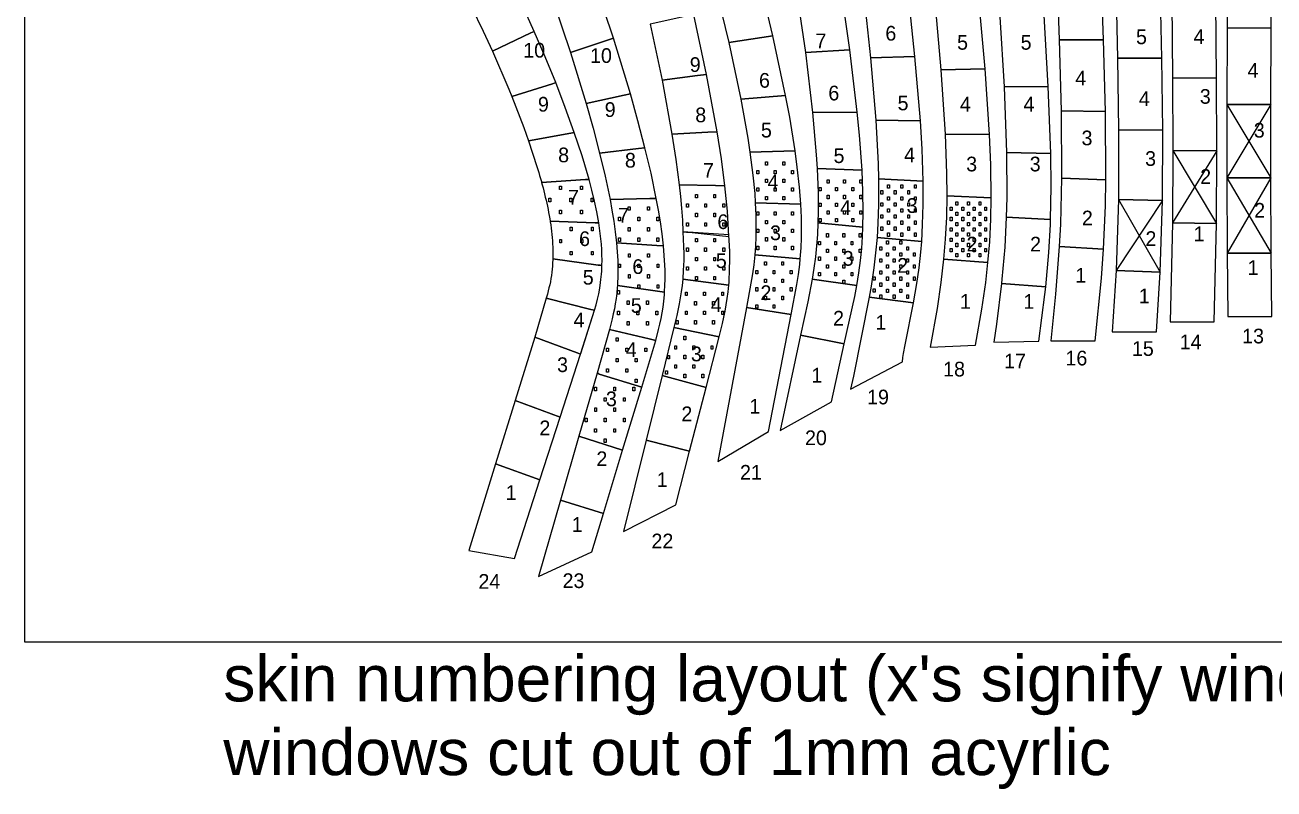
# Model space of a CAD drawing. Header units: millimetres. Extents: x 12942 to 18383, y 13072 to 17462.
# Drawn here: x 15905 to 17265, y 15377 to 16209 of the extents above; entities that cross this region are included whole.
import ezdxf

# ---------------------------------------------------------------- set-up
doc = ezdxf.new("R2010")
doc.units = ezdxf.units.MM
doc.header["$LTSCALE"] = 100
doc.header["$MEASUREMENT"] = 0
for name, color, linetype in [('CUT', 3, 'Continuous'), ('Default', 7, 'Continuous'), ('PERFORATION', 7, 'Continuous'), ('text', 1, 'Continuous')]:
    doc.layers.add(name, color=color, linetype=linetype)

msp = doc.modelspace()

# ---------------------------------------------------------------- linework, layer by layer
for points in [[(17261.8, 16122.1), (17213.9, 16042)], [(17214, 16122.1), (17261.8, 16042.1)], [(17203.1, 16071.6), (17154.5, 15993.2)], [(17155, 16072), (17202.4, 15992.5)], [(17213.9, 16042), (17262.2, 15960.3)], [(17261.9, 16042.1), (17214.2, 15960.1)], [(17143.8, 16017.5), (17093.2, 15941.1)], [(17095.8, 16018.7), (17141.2, 15939.3)]]:
    msp.add_lwpolyline(points)
at = {"layer": 'CUT'}
for points in [[(17214.7, 16294.2), (17214.3, 16205.4), (17262.2, 16205.3), (17262.6, 16294), (17214.7, 16294.2)], [(17028.4, 16274.6), (17031.4, 16192.4), (17079.6, 16192.5), (17076.5, 16275.7), (17028.4, 16274.6)], [(16459.5, 16201.6), (16446.7, 16229.7), (16433.3, 16257.4), (16432.4, 16256.7), (16431.6, 16256.2), (16430.1, 16255.2), (16391.2, 16228), (16404.2, 16202), (16414.3, 16180.2), (16456, 16200.1), (16459.5, 16201.6)], [(16525.7, 16254.7), (16522.5, 16253.3), (16519.3, 16251.9), (16480.6, 16233.6), (16499.3, 16178.7), (16539.3, 16192.1), (16546, 16194.1), (16525.7, 16254.7)], [(16656.1, 16253.6), (16671.4, 16189.4), (16719.4, 16196.9), (16703.4, 16264.4), (16656.1, 16253.6)], [(16745, 16247.3), (16754.9, 16178.6), (16803.3, 16181.7), (16793, 16253.2), (16745, 16247.3)], [(17093, 16255.8), (17094.9, 16172.6), (17143, 16172.5), (17141.1, 16256.3), (17093, 16255.8)], [(16866.3, 16248.4), (16818.2, 16244.5), (16825.8, 16172.7), (16874.2, 16174.3), (16866.3, 16248.4)], [(16895.7, 16234.1), (16902.4, 16159.7), (16950.7, 16160.7), (16943.8, 16237), (16895.7, 16234.1)], [(17154.1, 16234.3), (17154.7, 16150.9), (17202.7, 16150.7), (17202, 16234.4), (17154.1, 16234.3)], [(16633.6, 16219.7), (16623.7, 16217.8), (16585.9, 16209.4), (16598.8, 16148.5), (16637.3, 16153.7), (16647.3, 16154.8), (16633.6, 16219.7)], [(16966.7, 16217.5), (16971.2, 16141.4), (17019.4, 16141.5), (17014.8, 16219), (16966.7, 16217.5)], [(16483, 16145.8), (16471.5, 16173.8), (16459.5, 16201.6), (16456, 16200.1), (16414.3, 16180.2), (16432.1, 16138.9), (16435.4, 16130.7), (16479.4, 16144.7), (16483, 16145.8)], [(17214, 16122.1), (17261.9, 16122.1), (17262.2, 16205.3), (17214.3, 16205.4), (17214, 16122.1)], [(16546, 16194.1), (16539.3, 16192.1), (16499.3, 16178.7), (16516.3, 16123.2), (16557.5, 16132.2), (16564.3, 16133.7), (16546, 16194.1)], [(16671.4, 16189.4), (16684.5, 16127.7), (16733.2, 16132), (16719.4, 16196.9), (16671.4, 16189.4)], [(17031.4, 16192.4), (17033.4, 16115.1), (17081.7, 16114.3), (17079.6, 16192.5), (17031.4, 16192.4)], [(16754.9, 16178.6), (16762.7, 16113.3), (16811.4, 16113.7), (16803.3, 16181.7), (16754.9, 16178.6)], [(16874.2, 16174.3), (16825.8, 16172.7), (16831.6, 16104.9), (16880.1, 16104.4), (16874.2, 16174.3)], [(17094.9, 16172.6), (17096, 16094.5), (17144, 16093.9), (17143, 16172.5), (17094.9, 16172.6)], [(16902.4, 16159.7), (16907.1, 16089.9), (16955.5, 16089.3), (16950.7, 16160.7), (16902.4, 16159.7)], [(16483, 16145.8), (16479.4, 16144.7), (16435.4, 16130.7), (16448.3, 16097.1), (16453.5, 16082.3), (16499.5, 16090.8), (16501.3, 16091.2), (16502.3, 16091.4), (16503.3, 16091.5), (16493.4, 16118.8), (16483, 16145.8)], [(16658.8, 16092.2), (16647.3, 16154.8), (16637.3, 16153.7), (16598.8, 16148.5), (16609.6, 16089.7), (16648.7, 16091.8), (16658.8, 16092.2)], [(17155, 16072), (17202.9, 16071.6), (17202.7, 16150.7), (17154.7, 16150.9), (17155, 16072)], [(16564.3, 16133.7), (16557.5, 16132.2), (16516.3, 16123.2), (16523.8, 16096.3), (16530.9, 16069.2), (16573.2, 16074.2), (16580.2, 16075), (16572.5, 16104.4), (16564.3, 16133.7)], [(16684.5, 16127.7), (16692.1, 16085.2), (16694.5, 16070.1), (16743.8, 16071.4), (16737.8, 16108.1), (16733.2, 16132), (16684.5, 16127.7)], [(16971.2, 16141.4), (16973.9, 16069.8), (17022.1, 16068.7), (17019.4, 16141.5), (16971.2, 16141.4)], [(17213.9, 16042), (17261.8, 16042.1), (17261.9, 16122.1), (17214, 16122.1), (17213.9, 16042)], [(16762.7, 16113.3), (16766.8, 16067.1), (16767.7, 16052.4), (16816.6, 16050.4), (16813.8, 16088.6), (16811.4, 16113.7), (16762.7, 16113.3)], [(16880.1, 16104.4), (16831.6, 16104.9), (16834.1, 16057.5), (16834.5, 16041.1), (16883.2, 16038.5), (16882, 16073.4), (16880.1, 16104.4)], [(17033.8, 16041.7), (17082.1, 16039.9), (17081.7, 16114.3), (17033.4, 16115.1), (17033.8, 16041.7)], [(16519.3, 16040.5), (16511.7, 16066.1), (16503.3, 16091.5), (16502.3, 16091.4), (16501.3, 16091.2), (16499.5, 16090.8), (16453.5, 16082.3), (16462.6, 16054.6), (16463.6, 16051.3), (16464.6, 16048), (16465.5, 16044.7), (16466.5, 16041.4), (16467.4, 16038), (16467.7, 16037), (16515.4, 16040.2), (16519.3, 16040.5)], [(16658.8, 16092.2), (16648.7, 16091.8), (16609.6, 16089.7), (16614, 16062.3), (16617.6, 16034.7), (16657.1, 16033.8), (16667.3, 16033.4), (16663.4, 16062.9), (16658.8, 16092.2)], [(16907.1, 16089.9), (16908.7, 16046.8), (16908.8, 16022.7), (16957.3, 16020.5), (16956.8, 16056.5), (16955.5, 16089.3), (16907.1, 16089.9)], [(17095.8, 16018.7), (17143.8, 16017.5), (17144, 16093.9), (17096, 16094.5), (17095.8, 16018.7)], [(16580.2, 16075), (16573.2, 16074.2), (16530.9, 16069.2), (16536.9, 16043.9), (16542.2, 16018.5), (16585.5, 16019.5), (16592.6, 16019.8), (16586.8, 16047.4), (16580.2, 16075)], [(16694.5, 16070.1), (16697.7, 16045.2), (16699.7, 16025), (16700.4, 16015), (16750, 16013.5), (16748.5, 16031.9), (16746.1, 16053.7), (16743.8, 16071.4), (16694.5, 16070.1)], [(16973.9, 16069.8), (16974.1, 16020.8), (16973.7, 15999.2), (17021.9, 15996.8), (17022.5, 16032.3), (17022.1, 16068.7), (16973.9, 16069.8)], [(17155, 16072), (17154.5, 15993.2), (17202.4, 15992.5), (17202.9, 16071.6), (17155, 16072)], [(16704.3, 16046.4), (16702.2, 16046.4), (16702.2, 16050.2), (16704.3, 16050.2), (16704.3, 16046.4)], [(16713.7, 16055.8), (16711.6, 16055.8), (16711.6, 16059.5), (16713.7, 16059.5), (16713.7, 16055.8)], [(16723.1, 16046.4), (16721, 16046.4), (16721, 16050.2), (16723.1, 16050.2), (16723.1, 16046.4)], [(16732.5, 16055.8), (16730.4, 16055.8), (16730.4, 16059.5), (16732.5, 16059.5), (16732.5, 16055.8)], [(16741.8, 16046.4), (16739.8, 16046.4), (16739.8, 16050.2), (16741.8, 16050.2), (16741.8, 16046.4)], [(16817.6, 15988.6), (16817.9, 16004.9), (16817.6, 16027), (16816.6, 16050.4), (16767.7, 16052.4), (16768.8, 16026), (16768.9, 16005.3), (16768.6, 15993), (16817.6, 15988.6)], [(16519.3, 16040.5), (16515.4, 16040.2), (16467.7, 16037), (16468.3, 16034.7), (16469.2, 16031.4), (16470.1, 16028), (16470.9, 16024.7), (16471.7, 16021.3), (16472.5, 16018), (16473.2, 16014.6), (16474, 16011.2), (16474.7, 16007.8), (16475.3, 16004.5), (16476, 16001.1), (16476.6, 15997.7), (16477, 15995), (16525.9, 15993.2), (16527.9, 15993.1), (16528.9, 15993.1), (16529.9, 15993.1), (16527.7, 16005), (16525.2, 16016.9), (16522.4, 16028.7), (16519.3, 16040.5)], [(16713.7, 16037), (16711.6, 16037), (16711.6, 16040.8), (16713.7, 16040.8), (16713.7, 16037)], [(16732.5, 16037), (16730.4, 16037), (16730.4, 16040.8), (16732.5, 16040.8), (16732.5, 16037)], [(16780.9, 16036.3), (16778.8, 16036.3), (16778.8, 16040.1), (16780.9, 16040.1), (16780.9, 16036.3)], [(16798.6, 16036.3), (16796.5, 16036.3), (16796.5, 16040.1), (16798.6, 16040.1), (16798.6, 16036.3)], [(16816.4, 16036.3), (16814.3, 16036.3), (16814.3, 16040.1), (16816.4, 16040.1), (16816.4, 16036.3)], [(16833, 15977.2), (16881.6, 15972.7), (16882.6, 15991.5), (16883.2, 16013), (16883.2, 16038.5), (16834.5, 16041.1), (16834.6, 16012.9), (16833.9, 15992.7), (16833, 15977.2)], [(17033.8, 16041.7), (17032.7, 15991.9), (17031.4, 15967.3), (17079.6, 15964.6), (17081.6, 16011.6), (17082.1, 16039.9), (17033.8, 16041.7)], [(17214.2, 15960.1), (17262.2, 15960.3), (17261.8, 16042.1), (17213.9, 16042), (17214.2, 15960.1)], [(16489.2, 16029.3), (16487.1, 16029.3), (16487.1, 16033.1), (16489.2, 16033.1), (16489.2, 16029.3)], [(16512.1, 16029.3), (16510, 16029.3), (16510, 16033.1), (16512.1, 16033.1), (16512.1, 16029.3)], [(16667.3, 16033.4), (16657.1, 16033.8), (16617.6, 16034.7), (16619, 16021.9), (16620.1, 16009), (16621, 15996.1), (16621.5, 15983.2), (16631.5, 15982.5), (16641.4, 15981.5), (16661.3, 15979.4), (16671.6, 15978.4), (16671, 15992.2), (16670, 16006), (16668.8, 16019.7), (16667.3, 16033.4)], [(16637.4, 16020.4), (16635.3, 16020.4), (16635.3, 16024.2), (16637.4, 16024.2), (16637.4, 16020.4)], [(16657.2, 16020.4), (16655.2, 16020.4), (16655.2, 16024.2), (16657.2, 16024.2), (16657.2, 16020.4)], [(16704.3, 16027.6), (16702.2, 16027.6), (16702.2, 16031.4), (16704.3, 16031.4), (16704.3, 16027.6)], [(16713.7, 16018.2), (16711.6, 16018.2), (16711.6, 16022), (16713.7, 16022), (16713.7, 16018.2)], [(16723.1, 16027.6), (16721, 16027.6), (16721, 16031.4), (16723.1, 16031.4), (16723.1, 16027.6)], [(16732.5, 16018.2), (16730.4, 16018.2), (16730.4, 16022), (16732.5, 16022), (16732.5, 16018.2)], [(16741.8, 16027.6), (16739.8, 16027.6), (16739.8, 16031.4), (16741.8, 16031.4), (16741.8, 16027.6)], [(16772, 16027.9), (16769.9, 16027.9), (16769.9, 16031.6), (16772, 16031.6), (16772, 16027.9)], [(16780.9, 16019.4), (16778.8, 16019.4), (16778.8, 16023.2), (16780.9, 16023.2), (16780.9, 16019.4)], [(16789.8, 16027.9), (16787.7, 16027.9), (16787.7, 16031.6), (16789.8, 16031.6), (16789.8, 16027.9)], [(16798.6, 16019.4), (16796.5, 16019.4), (16796.5, 16023.2), (16798.6, 16023.2), (16798.6, 16019.4)], [(16807.5, 16027.9), (16805.4, 16027.9), (16805.4, 16031.6), (16807.5, 16031.6), (16807.5, 16027.9)], [(16816.4, 16019.4), (16814.3, 16019.4), (16814.3, 16023.2), (16816.4, 16023.2), (16816.4, 16019.4)], [(16839.2, 16024.4), (16837.1, 16024.4), (16837.1, 16028.2), (16839.2, 16028.2), (16839.2, 16024.4)], [(16846.5, 16031), (16844.4, 16031), (16844.4, 16034.7), (16846.5, 16034.7), (16846.5, 16031)], [(16853.8, 16024.4), (16851.7, 16024.4), (16851.7, 16028.2), (16853.8, 16028.2), (16853.8, 16024.4)], [(16861.1, 16031), (16859, 16031), (16859, 16034.7), (16861.1, 16034.7), (16861.1, 16031)], [(16868.4, 16024.4), (16866.3, 16024.4), (16866.3, 16028.2), (16868.4, 16028.2), (16868.4, 16024.4)], [(16875.7, 16031), (16873.6, 16031), (16873.6, 16034.7), (16875.7, 16034.7), (16875.7, 16031)], [(16905.4, 15953.7), (16953.7, 15949.8), (16955.6, 15972.6), (16956.8, 15997.2), (16957.3, 16020.5), (16908.8, 16022.7), (16908.4, 15999.3), (16907.2, 15975.5), (16905.4, 15953.7)], [(16477.7, 16016.2), (16475.6, 16016.2), (16475.6, 16019.9), (16477.7, 16019.9), (16477.7, 16016.2)], [(16500.6, 16016.2), (16498.5, 16016.2), (16498.5, 16019.9), (16500.6, 16019.9), (16500.6, 16016.2)], [(16523.6, 16016.2), (16521.5, 16016.2), (16521.5, 16019.9), (16523.6, 16019.9), (16523.6, 16016.2)], [(16592.6, 16019.8), (16585.5, 16019.5), (16542.2, 16018.5), (16544.3, 16006.8), (16546.2, 15995), (16547.9, 15983.2), (16549.2, 15971.3), (16593.1, 15968.6), (16600.3, 15968.2), (16598.8, 15981.2), (16597, 15994.1), (16595, 16006.9), (16592.6, 16019.8)], [(16564.1, 16006.8), (16562, 16006.8), (16562, 16010.5), (16564.1, 16010.5), (16564.1, 16006.8)], [(16585, 16006.8), (16582.9, 16006.8), (16582.9, 16010.5), (16585, 16010.5), (16585, 16006.8)], [(16627.5, 16010.1), (16625.4, 16010.1), (16625.4, 16013.9), (16627.5, 16013.9), (16627.5, 16010.1)], [(16647.3, 16010.1), (16645.3, 16010.1), (16645.3, 16013.9), (16647.3, 16013.9), (16647.3, 16010.1)], [(16667.2, 16010.1), (16665.1, 16010.1), (16665.1, 16013.9), (16667.2, 16013.9), (16667.2, 16010.1)], [(16749.3, 15953.8), (16750.2, 15966), (16750.7, 15976.9), (16750.8, 15987.9), (16750.6, 15998.9), (16750, 16013.5), (16700.4, 16015), (16701, 16001.5), (16701.1, 15988), (16700.9, 15977.9), (16700.5, 15967.8), (16699.7, 15958.3), (16749.3, 15953.8)], [(16772, 16011), (16769.9, 16011), (16769.9, 16014.7), (16772, 16014.7), (16772, 16011)], [(16789.8, 16011), (16787.7, 16011), (16787.7, 16014.7), (16789.8, 16014.7), (16789.8, 16011)], [(16807.5, 16011), (16805.4, 16011), (16805.4, 16014.7), (16807.5, 16014.7), (16807.5, 16011)], [(16839.2, 16011.3), (16837.1, 16011.3), (16837.1, 16015), (16839.2, 16015), (16839.2, 16011.3)], [(16846.5, 16017.8), (16844.4, 16017.8), (16844.4, 16021.6), (16846.5, 16021.6), (16846.5, 16017.8)], [(16846.5, 16004.7), (16844.4, 16004.7), (16844.4, 16008.4), (16846.5, 16008.4), (16846.5, 16004.7)], [(16853.8, 16011.3), (16851.7, 16011.3), (16851.7, 16015), (16853.8, 16015), (16853.8, 16011.3)], [(16861.1, 16017.8), (16859, 16017.8), (16859, 16021.6), (16861.1, 16021.6), (16861.1, 16017.8)], [(16861.1, 16004.7), (16859, 16004.7), (16859, 16008.4), (16861.1, 16008.4), (16861.1, 16004.7)], [(16868.4, 16011.3), (16866.3, 16011.3), (16866.3, 16015), (16868.4, 16015), (16868.4, 16011.3)], [(16875.7, 16017.8), (16873.6, 16017.8), (16873.6, 16021.6), (16875.7, 16021.6), (16875.7, 16017.8)], [(16875.7, 16004.7), (16873.6, 16004.7), (16873.6, 16008.4), (16875.7, 16008.4), (16875.7, 16004.7)], [(16914.7, 16006.7), (16912.7, 16006.7), (16912.7, 16010.4), (16914.7, 16010.4), (16914.7, 16006.7)], [(16921, 16012.3), (16918.9, 16012.3), (16918.9, 16016.1), (16921, 16016.1), (16921, 16012.3)], [(16927.3, 16006.7), (16925.2, 16006.7), (16925.2, 16010.4), (16927.3, 16010.4), (16927.3, 16006.7)], [(16933.5, 16012.3), (16931.4, 16012.3), (16931.4, 16016.1), (16933.5, 16016.1), (16933.5, 16012.3)], [(16939.8, 16006.7), (16937.7, 16006.7), (16937.7, 16010.4), (16939.8, 16010.4), (16939.8, 16006.7)], [(16946, 16012.3), (16944, 16012.3), (16944, 16016.1), (16946, 16016.1), (16946, 16012.3)], [(16952.3, 16006.7), (16950.2, 16006.7), (16950.2, 16010.4), (16952.3, 16010.4), (16952.3, 16006.7)], [(17093.2, 15941.1), (17141.2, 15939.3), (17143.8, 16017.5), (17095.8, 16018.7), (17093.2, 15941.1)], [(16533.4, 15946.6), (16533.5, 15952.5), (16533.4, 15958.3), (16533.2, 15964.1), (16532.8, 15969.9), (16532.2, 15975.7), (16531.6, 15981.5), (16530.8, 15987.3), (16529.9, 15993.1), (16528.9, 15993.1), (16527.9, 15993.1), (16525.9, 15993.2), (16477, 15995), (16477.1, 15994.3), (16477.6, 15990.9), (16478.1, 15987.4), (16478.5, 15984), (16478.9, 15980.6), (16479.2, 15977.2), (16479.5, 15973.7), (16479.7, 15970.3), (16479.9, 15966.8), (16480, 15963.4), (16480, 15959.9), (16480, 15956.5), (16479.9, 15954.1), (16529.3, 15947.1), (16531.4, 15946.9), (16532.4, 15946.8), (16533.4, 15946.6)], [(16489.2, 16003), (16487.1, 16003), (16487.1, 16006.8), (16489.2, 16006.8), (16489.2, 16003)], [(16512.1, 16003), (16510, 16003), (16510, 16006.8), (16512.1, 16006.8), (16512.1, 16003)], [(16553.6, 15995.5), (16551.5, 15995.5), (16551.5, 15999.3), (16553.6, 15999.3), (16553.6, 15995.5)], [(16574.5, 15995.5), (16572.4, 15995.5), (16572.4, 15999.3), (16574.5, 15999.3), (16574.5, 15995.5)], [(16595.3, 15995.5), (16593.2, 15995.5), (16593.2, 15999.3), (16595.3, 15999.3), (16595.3, 15995.5)], [(16637.4, 15999.8), (16635.3, 15999.8), (16635.3, 16003.6), (16637.4, 16003.6), (16637.4, 15999.8)], [(16657.2, 15999.8), (16655.2, 15999.8), (16655.2, 16003.6), (16657.2, 16003.6), (16657.2, 15999.8)], [(16704.2, 16001.5), (16702.1, 16001.5), (16702.1, 16005.2), (16704.2, 16005.2), (16704.2, 16001.5)], [(16713.6, 15992.1), (16711.5, 15992.1), (16711.5, 15995.8), (16713.6, 15995.8), (16713.6, 15992.1)], [(16713.6, 15992.1), (16711.5, 15992.1), (16711.5, 15995.8), (16713.6, 15995.8), (16713.6, 15992.1)], [(16723, 16001.5), (16720.9, 16001.5), (16720.9, 16005.2), (16723, 16005.2), (16723, 16001.5)], [(16732.4, 15992.1), (16730.3, 15992.1), (16730.3, 15995.8), (16732.4, 15995.8), (16732.4, 15992.1)], [(16732.4, 15992.1), (16730.3, 15992.1), (16730.3, 15995.8), (16732.4, 15995.8), (16732.4, 15992.1)], [(16741.8, 16001.5), (16739.7, 16001.5), (16739.7, 16005.2), (16741.8, 16005.2), (16741.8, 16001.5)], [(16772, 15994.1), (16769.9, 15994.1), (16769.9, 15997.8), (16772, 15997.8), (16772, 15994.1)], [(16780.9, 16002.5), (16778.8, 16002.5), (16778.8, 16006.3), (16780.9, 16006.3), (16780.9, 16002.5)], [(16789.8, 15994.1), (16787.7, 15994.1), (16787.7, 15997.8), (16789.8, 15997.8), (16789.8, 15994.1)], [(16798.6, 16002.5), (16796.5, 16002.5), (16796.5, 16006.3), (16798.6, 16006.3), (16798.6, 16002.5)], [(16807.5, 15994.1), (16805.4, 15994.1), (16805.4, 15997.8), (16807.5, 15997.8), (16807.5, 15994.1)], [(16816.4, 16002.5), (16814.3, 16002.5), (16814.3, 16006.3), (16816.4, 16006.3), (16816.4, 16002.5)], [(16839.2, 15998.1), (16837.1, 15998.1), (16837.1, 16001.9), (16839.2, 16001.9), (16839.2, 15998.1)], [(16846.5, 15991.5), (16844.4, 15991.5), (16844.4, 15995.3), (16846.5, 15995.3), (16846.5, 15991.5)], [(16853.8, 15998.1), (16851.7, 15998.1), (16851.7, 16001.9), (16853.8, 16001.9), (16853.8, 15998.1)], [(16861.1, 15991.5), (16859, 15991.5), (16859, 15995.3), (16861.1, 15995.3), (16861.1, 15991.5)], [(16868.4, 15998.1), (16866.3, 15998.1), (16866.3, 16001.9), (16868.4, 16001.9), (16868.4, 15998.1)], [(16875.7, 15991.5), (16873.6, 15991.5), (16873.6, 15995.3), (16875.7, 15995.3), (16875.7, 15991.5)], [(16914.7, 15995.4), (16912.7, 15995.4), (16912.7, 15999.2), (16914.7, 15999.2), (16914.7, 15995.4)], [(16921, 16001), (16918.9, 16001), (16918.9, 16004.8), (16921, 16004.8), (16921, 16001)], [(16927.3, 15995.4), (16925.2, 15995.4), (16925.2, 15999.2), (16927.3, 15999.2), (16927.3, 15995.4)], [(16933.5, 16001), (16931.4, 16001), (16931.4, 16004.8), (16933.5, 16004.8), (16933.5, 16001)], [(16939.8, 15995.4), (16937.7, 15995.4), (16937.7, 15999.2), (16939.8, 15999.2), (16939.8, 15995.4)], [(16946, 16001), (16944, 16001), (16944, 16004.8), (16946, 16004.8), (16946, 16001)], [(16952.3, 15995.4), (16950.2, 15995.4), (16950.2, 15999.2), (16952.3, 15999.2), (16952.3, 15995.4)], [(16968.6, 15927.2), (17016.7, 15923.5), (17020, 15960.8), (17021.7, 15991.5), (17021.9, 15996.8), (16973.7, 15999.2), (16972, 15966.5), (16969, 15932), (16968.6, 15927.2)], [(16501, 15984.6), (16498.9, 15984.6), (16498.9, 15988.3), (16501, 15988.3), (16501, 15984.6)], [(16524, 15984.6), (16521.9, 15984.6), (16521.9, 15988.3), (16524, 15988.3), (16524, 15984.6)], [(16564.1, 15984.2), (16562, 15984.2), (16562, 15988), (16564.1, 15988), (16564.1, 15984.2)], [(16585, 15984.2), (16582.9, 15984.2), (16582.9, 15988), (16585, 15988), (16585, 15984.2)], [(16671.7, 15980.2), (16621.5, 15983.2), (16622, 15975.5), (16622.3, 15967.5), (16622.4, 15959.7), (16622.4, 15952.6), (16622.2, 15946.7), (16622, 15941.5), (16621.3, 15931.8), (16671.5, 15925.3), (16671.8, 15928.5), (16672, 15932), (16672.3, 15939.7), (16672.6, 15955.3), (16672.5, 15962.1), (16672.3, 15968.2), (16671.7, 15980.2)], [(16627.5, 15989.5), (16625.4, 15989.5), (16625.4, 15993.2), (16627.5, 15993.2), (16627.5, 15989.5)], [(16647.3, 15989.5), (16645.3, 15989.5), (16645.3, 15993.2), (16647.3, 15993.2), (16647.3, 15989.5)], [(16667.2, 15989.5), (16665.1, 15989.5), (16665.1, 15993.2), (16667.2, 15993.2), (16667.2, 15989.5)], [(16704.2, 15982.7), (16702.1, 15982.7), (16702.1, 15986.4), (16704.2, 15986.4), (16704.2, 15982.7)], [(16723, 15982.7), (16720.9, 15982.7), (16720.9, 15986.4), (16723, 15986.4), (16723, 15982.7)], [(16741.8, 15982.7), (16739.7, 15982.7), (16739.7, 15986.4), (16741.8, 15986.4), (16741.8, 15982.7)], [(16817.6, 15988.6), (16768.6, 15993), (16768, 15980.6), (16767.1, 15968.3), (16765.9, 15956), (16764.2, 15943.7), (16762.3, 15931.8), (16811, 15925), (16813.2, 15938.9), (16814.9, 15952.1), (16816.2, 15965.2), (16817.1, 15978.4), (16817.6, 15988.6)], [(16780.1, 15977.7), (16778, 15977.7), (16778, 15981.4), (16780.1, 15981.4), (16780.1, 15977.7)], [(16797.8, 15977.7), (16795.7, 15977.7), (16795.7, 15981.4), (16797.8, 15981.4), (16797.8, 15977.7)], [(16815.5, 15977.7), (16813.5, 15977.7), (16813.5, 15981.4), (16815.5, 15981.4), (16815.5, 15977.7)], [(16839.2, 15985), (16837.1, 15985), (16837.1, 15988.7), (16839.2, 15988.7), (16839.2, 15985)], [(16846.5, 15978.4), (16844.4, 15978.4), (16844.4, 15982.2), (16846.5, 15982.2), (16846.5, 15978.4)], [(16853.8, 15985), (16851.7, 15985), (16851.7, 15988.7), (16853.8, 15988.7), (16853.8, 15985)], [(16861.1, 15978.4), (16859, 15978.4), (16859, 15982.2), (16861.1, 15982.2), (16861.1, 15978.4)], [(16868.4, 15985), (16866.3, 15985), (16866.3, 15988.7), (16868.4, 15988.7), (16868.4, 15985)], [(16875.7, 15978.4), (16873.6, 15978.4), (16873.6, 15982.2), (16875.7, 15982.2), (16875.7, 15978.4)], [(16914.7, 15984.1), (16912.7, 15984.1), (16912.7, 15987.9), (16914.7, 15987.9), (16914.7, 15984.1)], [(16921, 15989.8), (16918.9, 15989.8), (16918.9, 15993.5), (16921, 15993.5), (16921, 15989.8)], [(16921, 15978.5), (16918.9, 15978.5), (16918.9, 15982.3), (16921, 15982.3), (16921, 15978.5)], [(16927.3, 15984.1), (16925.2, 15984.1), (16925.2, 15987.9), (16927.3, 15987.9), (16927.3, 15984.1)], [(16933.5, 15989.8), (16931.4, 15989.8), (16931.4, 15993.5), (16933.5, 15993.5), (16933.5, 15989.8)], [(16933.5, 15978.5), (16931.4, 15978.5), (16931.4, 15982.3), (16933.5, 15982.3), (16933.5, 15978.5)], [(16939.8, 15984.1), (16937.7, 15984.1), (16937.7, 15987.9), (16939.8, 15987.9), (16939.8, 15984.1)], [(16946, 15989.8), (16944, 15989.8), (16944, 15993.5), (16946, 15993.5), (16946, 15989.8)], [(16946, 15978.5), (16944, 15978.5), (16944, 15982.3), (16946, 15982.3), (16946, 15978.5)], [(16952.3, 15984.1), (16950.2, 15984.1), (16950.2, 15987.9), (16952.3, 15987.9), (16952.3, 15984.1)], [(17154.5, 15993.2), (17152.1, 15885.4), (17200.1, 15885.4), (17202.4, 15992.5), (17154.5, 15993.2)], [(16489.5, 15971.4), (16487.5, 15971.4), (16487.5, 15975.2), (16489.5, 15975.2), (16489.5, 15971.4)], [(16512.5, 15971.4), (16510.4, 15971.4), (16510.4, 15975.2), (16512.5, 15975.2), (16512.5, 15971.4)], [(16600.3, 15968.2), (16593.1, 15968.6), (16549.2, 15971.3), (16550, 15961.7), (16550.6, 15952), (16550.7, 15947.2), (16550.8, 15942.4), (16550.8, 15937.6), (16550.7, 15932.8), (16550.5, 15928.9), (16550.3, 15925), (16601.6, 15917.5), (16602, 15925.8), (16602.2, 15931.1), (16602.2, 15936.3), (16602.1, 15941.6), (16601.9, 15946.9), (16601.3, 15957.5), (16600.3, 15968.2)], [(16553.6, 15973), (16551.5, 15973), (16551.5, 15976.7), (16553.6, 15976.7), (16553.6, 15973)], [(16574.5, 15973), (16572.4, 15973), (16572.4, 15976.7), (16574.5, 15976.7), (16574.5, 15973)], [(16595.3, 15973), (16593.2, 15973), (16593.2, 15976.7), (16595.3, 15976.7), (16595.3, 15973)], [(16637.4, 15972.4), (16635.3, 15972.4), (16635.3, 15976.2), (16637.4, 15976.2), (16637.4, 15972.4)], [(16657.2, 15972.4), (16655.1, 15972.4), (16655.1, 15976.2), (16657.2, 15976.2), (16657.2, 15972.4)], [(16704.2, 15963.9), (16702.1, 15963.9), (16702.1, 15967.7), (16704.2, 15967.7), (16704.2, 15963.9)], [(16713.6, 15973.3), (16711.5, 15973.3), (16711.5, 15977.1), (16713.6, 15977.1), (16713.6, 15973.3)], [(16723, 15963.9), (16720.9, 15963.9), (16720.9, 15967.7), (16723, 15967.7), (16723, 15963.9)], [(16732.4, 15973.3), (16730.3, 15973.3), (16730.3, 15977.1), (16732.4, 15977.1), (16732.4, 15973.3)], [(16741.8, 15963.9), (16739.7, 15963.9), (16739.7, 15967.7), (16741.8, 15967.7), (16741.8, 15963.9)], [(16771.2, 15969.2), (16769.1, 15969.2), (16769.1, 15973), (16771.2, 15973), (16771.2, 15969.2)], [(16788.9, 15969.2), (16786.9, 15969.2), (16786.9, 15973), (16788.9, 15973), (16788.9, 15969.2)], [(16806.7, 15969.2), (16804.6, 15969.2), (16804.6, 15973), (16806.7, 15973), (16806.7, 15969.2)], [(16833, 15977.2), (16831.4, 15960.4), (16829.5, 15944.3), (16826.4, 15924.3), (16824.3, 15912.3), (16872.7, 15905.9), (16876.3, 15927.1), (16878.7, 15944.2), (16880.6, 15961.4), (16881.6, 15972.7), (16833, 15977.2)], [(16845.4, 15969.9), (16843.3, 15969.9), (16843.3, 15973.7), (16845.4, 15973.7), (16845.4, 15969.9)], [(16860, 15969.9), (16857.9, 15969.9), (16857.9, 15973.7), (16860, 15973.7), (16860, 15969.9)], [(16914.7, 15972.9), (16912.7, 15972.9), (16912.7, 15976.6), (16914.7, 15976.6), (16914.7, 15972.9)], [(16921, 15967.2), (16918.9, 15967.2), (16918.9, 15971), (16921, 15971), (16921, 15967.2)], [(16927.3, 15972.9), (16925.2, 15972.9), (16925.2, 15976.6), (16927.3, 15976.6), (16927.3, 15972.9)], [(16933.5, 15967.2), (16931.4, 15967.2), (16931.4, 15971), (16933.5, 15971), (16933.5, 15967.2)], [(16939.8, 15972.9), (16937.7, 15972.9), (16937.7, 15976.6), (16939.8, 15976.6), (16939.8, 15972.9)], [(16946, 15967.2), (16944, 15967.2), (16944, 15971), (16946, 15971), (16946, 15967.2)], [(16952.3, 15972.9), (16950.2, 15972.9), (16950.2, 15976.6), (16952.3, 15976.6), (16952.3, 15972.9)], [(17031.4, 15967.3), (17027.4, 15915.5), (17022, 15864.7), (17070.4, 15864.7), (17077.3, 15932.8), (17079.6, 15964.6), (17031.4, 15967.3)], [(16525.2, 15898.1), (16527, 15904), (16528.5, 15910), (16529.9, 15916), (16531, 15922.1), (16531.9, 15928.2), (16532.3, 15931.3), (16532.6, 15934.3), (16532.9, 15937.4), (16533.1, 15940.5), (16533.3, 15943.6), (16533.4, 15946.6), (16532.4, 15946.8), (16531.4, 15946.9), (16529.3, 15947.1), (16479.9, 15954.1), (16479.9, 15953), (16479.7, 15949.6), (16479.5, 15946.1), (16479.2, 15942.7), (16478.8, 15939.3), (16478.3, 15935.9), (16477.8, 15932.5), (16477.2, 15929.1), (16476.5, 15925.7), (16475.7, 15922.3), (16474.9, 15919), (16474, 15915.6), (16472.7, 15911), (16521.2, 15898.9), (16525.2, 15898.1)], [(16501, 15958.3), (16498.9, 15958.3), (16498.9, 15962), (16501, 15962), (16501, 15958.3)], [(16524, 15958.3), (16521.9, 15958.3), (16521.9, 15962), (16524, 15962), (16524, 15958.3)], [(16564.2, 15955.7), (16562.2, 15955.7), (16562.2, 15959.4), (16564.2, 15959.4), (16564.2, 15955.7)], [(16585.1, 15955.7), (16583, 15955.7), (16583, 15959.4), (16585.1, 15959.4), (16585.1, 15955.7)], [(16627.5, 15962.1), (16625.4, 15962.1), (16625.4, 15965.9), (16627.5, 15965.9), (16627.5, 15962.1)], [(16637.4, 15951.8), (16635.3, 15951.8), (16635.3, 15955.5), (16637.4, 15955.5), (16637.4, 15951.8)], [(16647.3, 15962.1), (16645.2, 15962.1), (16645.2, 15965.9), (16647.3, 15965.9), (16647.3, 15962.1)], [(16657.2, 15951.8), (16655.1, 15951.8), (16655.1, 15955.5), (16657.2, 15955.5), (16657.2, 15951.8)], [(16667.1, 15962.1), (16665, 15962.1), (16665, 15965.9), (16667.1, 15965.9), (16667.1, 15962.1)], [(16749.3, 15953.8), (16699.7, 15958.3), (16698.6, 15947.6), (16697.2, 15937.6), (16690.8, 15901.1), (16739.4, 15893.5), (16745.7, 15925.9), (16747.4, 15936.8), (16748.7, 15947.7), (16749.3, 15953.8)], [(16771.2, 15952.3), (16769.1, 15952.3), (16769.1, 15956.1), (16771.2, 15956.1), (16771.2, 15952.3)], [(16780.1, 15960.8), (16778, 15960.8), (16778, 15964.5), (16780.1, 15964.5), (16780.1, 15960.8)], [(16788.9, 15952.3), (16786.9, 15952.3), (16786.9, 15956.1), (16788.9, 15956.1), (16788.9, 15952.3)], [(16797.8, 15960.8), (16795.7, 15960.8), (16795.7, 15964.5), (16797.8, 15964.5), (16797.8, 15960.8)], [(16806.7, 15952.3), (16804.6, 15952.3), (16804.6, 15956.1), (16806.7, 15956.1), (16806.7, 15952.3)], [(16815.5, 15960.8), (16813.5, 15960.8), (16813.5, 15964.5), (16815.5, 15964.5), (16815.5, 15960.8)], [(16838.1, 15963.4), (16836, 15963.4), (16836, 15967.1), (16838.1, 15967.1), (16838.1, 15963.4)], [(16838.1, 15950.2), (16836, 15950.2), (16836, 15954), (16838.1, 15954), (16838.1, 15950.2)], [(16845.4, 15956.8), (16843.3, 15956.8), (16843.3, 15960.6), (16845.4, 15960.6), (16845.4, 15956.8)], [(16852.7, 15963.4), (16850.6, 15963.4), (16850.6, 15967.1), (16852.7, 15967.1), (16852.7, 15963.4)], [(16852.7, 15950.2), (16850.6, 15950.2), (16850.6, 15954), (16852.7, 15954), (16852.7, 15950.2)], [(16860, 15956.8), (16857.9, 15956.8), (16857.9, 15960.6), (16860, 15960.6), (16860, 15956.8)], [(16867.3, 15963.4), (16865.2, 15963.4), (16865.2, 15967.1), (16867.3, 15967.1), (16867.3, 15963.4)], [(16867.3, 15950.2), (16865.2, 15950.2), (16865.2, 15954), (16867.3, 15954), (16867.3, 15950.2)], [(16874.6, 15956.8), (16872.5, 15956.8), (16872.5, 15960.6), (16874.6, 15960.6), (16874.6, 15956.8)], [(16914.7, 15961.6), (16912.7, 15961.6), (16912.7, 15965.4), (16914.7, 15965.4), (16914.7, 15961.6)], [(16921, 15956), (16918.9, 15956), (16918.9, 15959.7), (16921, 15959.7), (16921, 15956)], [(16927.3, 15961.6), (16925.2, 15961.6), (16925.2, 15965.4), (16927.3, 15965.4), (16927.3, 15961.6)], [(16933.5, 15956), (16931.4, 15956), (16931.4, 15959.7), (16933.5, 15959.7), (16933.5, 15956)], [(16939.8, 15961.6), (16937.7, 15961.6), (16937.7, 15965.4), (16939.8, 15965.4), (16939.8, 15961.6)], [(16946, 15956), (16944, 15956), (16944, 15959.7), (16946, 15959.7), (16946, 15956)], [(16952.3, 15961.6), (16950.2, 15961.6), (16950.2, 15965.4), (16952.3, 15965.4), (16952.3, 15961.6)], [(17214.2, 15960.1), (17214.8, 15891.3), (17262.8, 15891.3), (17262.2, 15960.3), (17214.2, 15960.1)], [(16553.7, 15944.4), (16551.7, 15944.4), (16551.7, 15948.2), (16553.7, 15948.2), (16553.7, 15944.4)], [(16574.6, 15944.4), (16572.5, 15944.4), (16572.5, 15948.2), (16574.6, 15948.2), (16574.6, 15944.4)], [(16595.5, 15944.4), (16593.4, 15944.4), (16593.4, 15948.2), (16595.5, 15948.2), (16595.5, 15944.4)], [(16627.5, 15941.5), (16625.4, 15941.5), (16625.4, 15945.2), (16627.5, 15945.2), (16627.5, 15941.5)], [(16647.3, 15941.5), (16645.2, 15941.5), (16645.2, 15945.2), (16647.3, 15945.2), (16647.3, 15941.5)], [(16667.1, 15941.5), (16665, 15941.5), (16665, 15945.2), (16667.1, 15945.2), (16667.1, 15941.5)], [(16703, 15937.7), (16701, 15937.7), (16701, 15941.4), (16703, 15941.4), (16703, 15937.7)], [(16712.4, 15947.1), (16710.3, 15947.1), (16710.3, 15950.8), (16712.4, 15950.8), (16712.4, 15947.1)], [(16721.8, 15937.7), (16719.7, 15937.7), (16719.7, 15941.4), (16721.8, 15941.4), (16721.8, 15937.7)], [(16731.2, 15947.1), (16729.1, 15947.1), (16729.1, 15950.8), (16731.2, 15950.8), (16731.2, 15947.1)], [(16740.6, 15937.7), (16738.5, 15937.7), (16738.5, 15941.4), (16740.6, 15941.4), (16740.6, 15937.7)], [(16780.1, 15943.9), (16778, 15943.9), (16778, 15947.6), (16780.1, 15947.6), (16780.1, 15943.9)], [(16797.8, 15943.9), (16795.7, 15943.9), (16795.7, 15947.6), (16797.8, 15947.6), (16797.8, 15943.9)], [(16838.1, 15937.1), (16836, 15937.1), (16836, 15940.8), (16838.1, 15940.8), (16838.1, 15937.1)], [(16845.4, 15943.7), (16843.3, 15943.7), (16843.3, 15947.4), (16845.4, 15947.4), (16845.4, 15943.7)], [(16852.7, 15937.1), (16850.6, 15937.1), (16850.6, 15940.8), (16852.7, 15940.8), (16852.7, 15937.1)], [(16860, 15943.7), (16857.9, 15943.7), (16857.9, 15947.4), (16860, 15947.4), (16860, 15943.7)], [(16867.3, 15937.1), (16865.2, 15937.1), (16865.2, 15940.8), (16867.3, 15940.8), (16867.3, 15937.1)], [(16874.6, 15943.7), (16872.5, 15943.7), (16872.5, 15947.4), (16874.6, 15947.4), (16874.6, 15943.7)], [(16905.4, 15953.7), (16902.4, 15928.1), (16898.3, 15899.9), (16890.7, 15857.7), (16940.3, 15860), (16947.1, 15899), (16951.3, 15928.3), (16953.7, 15949.8), (16905.4, 15953.7)], [(17093.2, 15941.1), (17089.1, 15874.5), (17137.2, 15874.5), (17141.2, 15939.3), (17093.2, 15941.1)], [(16564.2, 15933.1), (16562.2, 15933.1), (16562.2, 15936.9), (16564.2, 15936.9), (16564.2, 15933.1)], [(16585.1, 15933.1), (16583, 15933.1), (16583, 15936.9), (16585.1, 15936.9), (16585.1, 15933.1)], [(16621.3, 15931.8), (16620.6, 15924.8), (16619.7, 15918.1), (16618.6, 15911.5), (16617.5, 15905), (16614.8, 15892.1), (16611.7, 15879.2), (16661, 15869.2), (16664.6, 15883.5), (16666.2, 15890.3), (16667.6, 15897.1), (16668.8, 15903.9), (16669.9, 15910.9), (16670.8, 15918), (16671.5, 15925.3), (16621.3, 15931.8)], [(16637.4, 15931.1), (16635.3, 15931.1), (16635.3, 15934.9), (16637.4, 15934.9), (16637.4, 15931.1)], [(16657.2, 15931.1), (16655.1, 15931.1), (16655.1, 15934.9), (16657.2, 15934.9), (16657.2, 15931.1)], [(16712.4, 15928.3), (16710.3, 15928.3), (16710.3, 15932), (16712.4, 15932), (16712.4, 15928.3)], [(16712.4, 15928.3), (16710.3, 15928.3), (16710.3, 15932), (16712.4, 15932), (16712.4, 15928.3)], [(16731.2, 15928.3), (16729.1, 15928.3), (16729.1, 15932), (16731.2, 15932), (16731.2, 15928.3)], [(16731.2, 15928.3), (16729.1, 15928.3), (16729.1, 15932), (16731.2, 15932), (16731.2, 15928.3)], [(16811, 15925), (16762.3, 15931.8), (16757.5, 15907.2), (16749.7, 15870.9), (16797.2, 15861.4), (16808.7, 15912.9), (16811, 15925)], [(16771.2, 15935.4), (16769.1, 15935.4), (16769.1, 15939.2), (16771.2, 15939.2), (16771.2, 15935.4)], [(16788.9, 15935.4), (16786.9, 15935.4), (16786.9, 15939.2), (16788.9, 15939.2), (16788.9, 15935.4)], [(16797.8, 15927), (16795.7, 15927), (16795.7, 15930.7), (16797.8, 15930.7), (16797.8, 15927)], [(16806.7, 15935.4), (16804.6, 15935.4), (16804.6, 15939.2), (16806.7, 15939.2), (16806.7, 15935.4)], [(16830.8, 15930.7), (16828.7, 15930.7), (16828.7, 15934.4), (16830.8, 15934.4), (16830.8, 15930.7)], [(16838.1, 15924), (16836, 15924), (16836, 15927.7), (16838.1, 15927.7), (16838.1, 15924)], [(16845.4, 15930.5), (16843.3, 15930.5), (16843.3, 15934.3), (16845.4, 15934.3), (16845.4, 15930.5)], [(16852.7, 15924), (16850.6, 15924), (16850.6, 15927.7), (16852.7, 15927.7), (16852.7, 15924)], [(16860, 15930.5), (16857.9, 15930.5), (16857.9, 15934.3), (16860, 15934.3), (16860, 15930.5)], [(16867.3, 15924), (16865.2, 15924), (16865.2, 15927.7), (16867.3, 15927.7), (16867.3, 15924)], [(16874.6, 15930.5), (16872.5, 15930.5), (16872.5, 15934.3), (16874.6, 15934.3), (16874.6, 15930.5)], [(16968.6, 15927.2), (16963.1, 15883), (16960.2, 15863.4), (17009.1, 15864.5), (17015.8, 15915.1), (17016.7, 15923.5), (16968.6, 15927.2)], [(16541.5, 15877.2), (16584.8, 15866.9), (16591.9, 15865.2), (16595.1, 15877.1), (16596.5, 15883), (16597.8, 15889), (16598.9, 15895.2), (16599.9, 15901.5), (16600.7, 15908), (16601.4, 15914.8), (16601.6, 15917.5), (16550.3, 15925), (16550.1, 15922.6), (16549.5, 15916.6), (16548.8, 15910.8), (16547.9, 15905.1), (16546.9, 15899.6), (16545.7, 15894), (16544.5, 15888.5), (16543.1, 15882.9), (16541.5, 15877.2)], [(16552.6, 15915.6), (16550.5, 15915.6), (16550.5, 15919.4), (16552.6, 15919.4), (16552.6, 15915.6)], [(16574.6, 15921.9), (16572.5, 15921.9), (16572.5, 15925.6), (16574.6, 15925.6), (16574.6, 15921.9)], [(16595.5, 15921.9), (16593.4, 15921.9), (16593.4, 15925.6), (16595.5, 15925.6), (16595.5, 15921.9)], [(16626.2, 15914), (16624.2, 15914), (16624.2, 15917.7), (16626.2, 15917.7), (16626.2, 15914)], [(16646.1, 15914), (16644, 15914), (16644, 15917.7), (16646.1, 15917.7), (16646.1, 15914)], [(16665.9, 15914), (16663.8, 15914), (16663.8, 15917.7), (16665.9, 15917.7), (16665.9, 15914)], [(16703, 15918.9), (16701, 15918.9), (16701, 15922.7), (16703, 15922.7), (16703, 15918.9)], [(16712.4, 15909.5), (16710.3, 15909.5), (16710.3, 15913.3), (16712.4, 15913.3), (16712.4, 15909.5)], [(16721.8, 15918.9), (16719.7, 15918.9), (16719.7, 15922.7), (16721.8, 15922.7), (16721.8, 15918.9)], [(16731.2, 15909.5), (16729.1, 15909.5), (16729.1, 15913.3), (16731.2, 15913.3), (16731.2, 15909.5)], [(16740.6, 15918.9), (16738.5, 15918.9), (16738.5, 15922.7), (16740.6, 15922.7), (16740.6, 15918.9)], [(16830.8, 15917.5), (16828.7, 15917.5), (16828.7, 15921.3), (16830.8, 15921.3), (16830.8, 15917.5)], [(16838.1, 15910.8), (16836, 15910.8), (16836, 15914.6), (16838.1, 15914.6), (16838.1, 15910.8)], [(16845.4, 15917.4), (16843.3, 15917.4), (16843.3, 15921.1), (16845.4, 15921.1), (16845.4, 15917.4)], [(16852.7, 15910.8), (16850.6, 15910.8), (16850.6, 15914.6), (16852.7, 15914.6), (16852.7, 15910.8)], [(16860, 15917.4), (16857.9, 15917.4), (16857.9, 15921.1), (16860, 15921.1), (16860, 15917.4)], [(16867.3, 15910.8), (16865.2, 15910.8), (16865.2, 15914.6), (16867.3, 15914.6), (16867.3, 15910.8)], [(16510.2, 15850.2), (16525.2, 15898.1), (16521.2, 15898.9), (16472.7, 15911), (16460.2, 15868.8), (16506.5, 15851.6), (16510.2, 15850.2)], [(16563.1, 15904.4), (16561, 15904.4), (16561, 15908.1), (16563.1, 15908.1), (16563.1, 15904.4)], [(16584, 15904.4), (16581.9, 15904.4), (16581.9, 15908.1), (16584, 15908.1), (16584, 15904.4)], [(16636.2, 15903.6), (16634.1, 15903.6), (16634.1, 15907.4), (16636.2, 15907.4), (16636.2, 15903.6)], [(16656, 15903.6), (16653.9, 15903.6), (16653.9, 15907.4), (16656, 15907.4), (16656, 15903.6)], [(16714.8, 15766.1), (16739.4, 15893.5), (16690.8, 15901.1), (16659.7, 15733.3), (16714.8, 15766.1)], [(16703, 15900.1), (16701, 15900.1), (16701, 15903.9), (16703, 15903.9), (16703, 15900.1)], [(16721.8, 15900.1), (16719.7, 15900.1), (16719.7, 15903.9), (16721.8, 15903.9), (16721.8, 15900.1)], [(16803.9, 15812), (16860.6, 15841.8), (16861.2, 15846.4), (16861.8, 15851), (16863.4, 15860.2), (16872.7, 15905.9), (16824.3, 15912.3), (16807.2, 15826.3), (16803.9, 15812)], [(16510.4, 15850.8), (16525.2, 15898.1)], [(16552.6, 15893.1), (16550.5, 15893.1), (16550.5, 15896.9), (16552.6, 15896.9), (16552.6, 15893.1)], [(16573.5, 15893.1), (16571.4, 15893.1), (16571.4, 15896.9), (16573.5, 15896.9), (16573.5, 15893.1)], [(16594.3, 15893.1), (16592.2, 15893.1), (16592.2, 15896.9), (16594.3, 15896.9), (16594.3, 15893.1)], [(16616.3, 15883), (16614.2, 15883), (16614.2, 15886.7), (16616.3, 15886.7), (16616.3, 15883)], [(16626.2, 15893.3), (16624.2, 15893.3), (16624.2, 15897.1), (16626.2, 15897.1), (16626.2, 15893.3)], [(16636.2, 15883), (16634.1, 15883), (16634.1, 15886.7), (16636.2, 15886.7), (16636.2, 15883)], [(16646.1, 15893.3), (16644, 15893.3), (16644, 15897.1), (16646.1, 15897.1), (16646.1, 15893.3)], [(16656, 15883), (16653.9, 15883), (16653.9, 15886.7), (16656, 15886.7), (16656, 15883)], [(16665.9, 15893.3), (16663.8, 15893.3), (16663.8, 15897.1), (16665.9, 15897.1), (16665.9, 15893.3)], [(16541.5, 15877.2), (16528.2, 15829.6), (16529.1, 15829.1), (16529.5, 15829), (16529.8, 15828.8), (16530, 15828.7), (16530.2, 15828.6), (16530.3, 15828.5), (16530.4, 15828.4), (16576.7, 15814.4), (16591.9, 15865.2), (16584.8, 15866.9), (16541.5, 15877.2)], [(16563.1, 15881.8), (16561, 15881.8), (16561, 15885.6), (16563.1, 15885.6), (16563.1, 15881.8)], [(16584, 15881.8), (16581.9, 15881.8), (16581.9, 15885.6), (16584, 15885.6), (16584, 15881.8)], [(16598.9, 15826.8), (16646.7, 15813.8), (16661, 15869.2), (16611.7, 15879.2), (16598.9, 15826.8)], [(16487.9, 15781.7), (16510.2, 15850.2), (16506.5, 15851.6), (16460.2, 15868.8), (16438.8, 15799.7), (16487.9, 15781.7)], [(16550.9, 15864.3), (16548.8, 15864.3), (16548.8, 15868.1), (16550.9, 15868.1), (16550.9, 15864.3)], [(16550.9, 15864.3), (16548.8, 15864.3), (16548.8, 15868.1), (16550.9, 15868.1), (16550.9, 15864.3)], [(16614.7, 15855.5), (16612.6, 15855.5), (16612.6, 15859.2), (16614.7, 15859.2), (16614.7, 15855.5)], [(16624.6, 15865.8), (16622.5, 15865.8), (16622.5, 15869.6), (16624.6, 15869.6), (16624.6, 15865.8)], [(16634.5, 15855.5), (16632.4, 15855.5), (16632.4, 15859.2), (16634.5, 15859.2), (16634.5, 15855.5)], [(16654.3, 15855.5), (16652.2, 15855.5), (16652.2, 15859.2), (16654.3, 15859.2), (16654.3, 15855.5)], [(16727.3, 15767.1), (16783.3, 15798.2), (16797.2, 15861.4), (16749.7, 15870.9), (16727.3, 15767.1)], [(16540.5, 15853.1), (16538.4, 15853.1), (16538.4, 15856.8), (16540.5, 15856.8), (16540.5, 15853.1)], [(16550.9, 15841.8), (16548.8, 15841.8), (16548.8, 15845.6), (16550.9, 15845.6), (16550.9, 15841.8)], [(16550.9, 15841.8), (16548.8, 15841.8), (16548.8, 15845.6), (16550.9, 15845.6), (16550.9, 15841.8)], [(16561.4, 15853.1), (16559.3, 15853.1), (16559.3, 15856.8), (16561.4, 15856.8), (16561.4, 15853.1)], [(16571.7, 15841.8), (16569.6, 15841.8), (16569.6, 15845.6), (16571.7, 15845.6), (16571.7, 15841.8)], [(16582.2, 15853.1), (16580.1, 15853.1), (16580.1, 15856.8), (16582.2, 15856.8), (16582.2, 15853.1)], [(16607.1, 15845.1), (16605, 15845.1), (16605, 15848.8), (16607.1, 15848.8), (16607.1, 15845.1)], [(16624.6, 15845.2), (16622.5, 15845.2), (16622.5, 15848.9), (16624.6, 15848.9), (16624.6, 15845.2)], [(16644.4, 15845.2), (16642.3, 15845.2), (16642.3, 15848.9), (16644.4, 15848.9), (16644.4, 15845.2)], [(16540.5, 15830.5), (16538.4, 15830.5), (16538.4, 15834.3), (16540.5, 15834.3), (16540.5, 15830.5)], [(16561.4, 15830.5), (16559.3, 15830.5), (16559.3, 15834.3), (16561.4, 15834.3), (16561.4, 15830.5)], [(16604.8, 15828.3), (16602.7, 15828.3), (16602.7, 15832), (16604.8, 15832), (16604.8, 15828.3)], [(16614.7, 15834.8), (16612.6, 15834.8), (16612.6, 15838.6), (16614.7, 15838.6), (16614.7, 15834.8)], [(16634.5, 15834.8), (16632.4, 15834.8), (16632.4, 15838.6), (16634.5, 15838.6), (16634.5, 15834.8)], [(16508.1, 15760.7), (16555.6, 15745.6), (16576.7, 15814.4), (16530.4, 15828.4), (16530.3, 15828.5), (16530.2, 15828.6), (16530, 15828.7), (16529.8, 15828.8), (16529.5, 15829), (16529.1, 15829.1), (16528.2, 15829.6), (16508.1, 15760.7)], [(16571.7, 15819.3), (16569.6, 15819.3), (16569.6, 15823), (16571.7, 15823), (16571.7, 15819.3)], [(16628.8, 15744.4), (16646.7, 15813.8), (16598.9, 15826.8), (16581.7, 15756.5), (16628.8, 15744.4)], [(16624.6, 15824.5), (16622.5, 15824.5), (16622.5, 15828.3), (16624.6, 15828.3), (16624.6, 15824.5)], [(16644.4, 15824.5), (16642.3, 15824.5), (16642.3, 15828.3), (16644.4, 15828.3), (16644.4, 15824.5)], [(16527.4, 15810.3), (16525.3, 15810.3), (16525.3, 15814.1), (16527.4, 15814.1), (16527.4, 15810.3)], [(16548.3, 15810.3), (16546.2, 15810.3), (16546.2, 15814.1), (16548.3, 15814.1), (16548.3, 15810.3)], [(16569.1, 15810.3), (16567, 15810.3), (16567, 15814.1), (16569.1, 15814.1), (16569.1, 15810.3)], [(16487.9, 15781.7), (16438.8, 15799.7), (16417.4, 15730.6), (16465.7, 15713.3), (16487.9, 15781.7)], [(16527.5, 15787.8), (16525.5, 15787.8), (16525.5, 15791.6), (16527.5, 15791.6), (16527.5, 15787.8)], [(16537.9, 15799.1), (16535.8, 15799.1), (16535.8, 15802.8), (16537.9, 15802.8), (16537.9, 15799.1)], [(16548.3, 15787.8), (16546.2, 15787.8), (16546.2, 15791.6), (16548.3, 15791.6), (16548.3, 15787.8)], [(16548.3, 15787.8), (16546.2, 15787.8), (16546.2, 15791.6), (16548.3, 15791.6), (16548.3, 15787.8)], [(16558.8, 15799.1), (16556.7, 15799.1), (16556.7, 15802.8), (16558.8, 15802.8), (16558.8, 15799.1)], [(16517.2, 15776.5), (16515.1, 15776.5), (16515.1, 15780.3), (16517.2, 15780.3), (16517.2, 15776.5)], [(16537.9, 15776.5), (16535.8, 15776.5), (16535.8, 15780.3), (16537.9, 15780.3), (16537.9, 15776.5)], [(16558.8, 15776.5), (16556.7, 15776.5), (16556.7, 15780.3), (16558.8, 15780.3), (16558.8, 15776.5)], [(16527.4, 15765.3), (16525.3, 15765.3), (16525.3, 15769), (16527.4, 15769), (16527.4, 15765.3)], [(16548.3, 15765.3), (16546.2, 15765.3), (16546.2, 15769), (16548.3, 15769), (16548.3, 15765.3)], [(16508.1, 15760.7), (16488.1, 15691.2), (16534.9, 15676.7), (16555.6, 15745.6), (16508.1, 15760.7)], [(16537.9, 15754), (16535.8, 15754), (16535.8, 15757.8), (16537.9, 15757.8), (16537.9, 15754)], [(16628.8, 15744.4), (16581.7, 15756.5), (16556.9, 15656.9), (16613.9, 15686.1), (16628.8, 15744.4)], [(16417.4, 15730.6), (16388.3, 15636.3), (16438.1, 15627.7), (16465.7, 15713.3), (16417.4, 15730.6)], [(16488.1, 15691.2), (16464.3, 15608), (16522.5, 15634.8), (16534.9, 15676.7), (16488.1, 15691.2)]]:
    msp.add_lwpolyline(points, dxfattribs=at)
at = {"layer": 'Default'}
msp.add_lwpolyline([(15905.1, 17461.8), (18382.6, 17461.8), (18382.6, 15536.4), (15905.1, 15536.4)], close=True, dxfattribs=at)
at = {"layer": 'PERFORATION'}
msp.add_lwpolyline([(16626.5, 15982.8), (16625.4, 15982.8), (16625.4, 15982.8)], dxfattribs=at)

# ---------------------------------------------------------------- texts
at = {"insert": (16121.1, 15376.7), "char_height": 50, "width": 4836.78, "attachment_point": 7, "line_spacing_factor": 0.9639}
msp.add_mtext("{\\fArial|b0|i0|c0|p34;skin numbering layout (x's signify window locations)\\Pwindows cut out of 1mm acyrlic }", dxfattribs=at)
at = {"layer": 'text', "char_height": 16, "width": 7.512, "attachment_point": 1}
for s, insert in [('7', (16765.9, 16199.3)), ('6', (16842, 16207.6)), ('5', (17114.9, 16203.7)), ('4', (17177.6, 16204)), ('10', (16447.7, 16189.1)), ('5', (16920.1, 16197.7)), ('5', (16989.3, 16197.7)), ('10', (16520.4, 16183.3)), ('9', (16629, 16173.5)), ('4', (17048.8, 16158.8)), ('4', (17236.4, 16167.2)), ('6', (16704.4, 16156.3)), ('9', (16463.7, 16130.3)), ('6', (16779.9, 16142.5)), ('5', (16855.3, 16131.7)), ('4', (17118, 16136.4)), ('3', (17184.4, 16138.8)), ('9', (16536.4, 16124.5)), ('8', (16635, 16118.7)), ('4', (16923.2, 16130.4)), ('4', (16992.4, 16130.4)), ('5', (16706.5, 16102.1)), ('3', (17055.6, 16093.6)), ('3', (17243.2, 16102)), ('8', (16485.7, 16075.1)), ('8', (16558.4, 16069.3)), ('5', (16785.6, 16074.3)), ('4', (16862.4, 16075.2)), ('3', (16930, 16065.2)), ('3', (16999.2, 16065.2)), ('3', (17124.8, 16071.2)), ('7', (16643.5, 16058.4)), ('2', (17184.8, 16051.6)), ('4', (16713.6, 16045.5)), ('7', (16496.5, 16029.1)), ('7', (16550.9, 16009.5)), ('4', (16792.7, 16017.7)), ('3', (16865.2, 16020)), ('2', (17243.6, 16014.8)), ('6', (16659.1, 16002.4)), ('2', (17056, 16006.4)), ('6', (16508.5, 15983.9)), ('3', (16716.4, 15990.3)), ('2', (17125.2, 15984)), ('1', (17177.6, 15989.2)), ('2', (16930.4, 15978)), ('2', (16999.6, 15978)), ('6', (16566.5, 15953.5)), ('5', (16657.4, 15960)), ('3', (16795.5, 15962.5)), ('2', (16854.8, 15954.8)), ('5', (16512.5, 15941.9)), ('1', (17048.8, 15944)), ('1', (17236.4, 15952.4)), ('2', (16706, 15925.1)), ('1', (16923.2, 15915.6)), ('1', (16992.4, 15915.6)), ('1', (17118, 15921.6)), ('5', (16564.8, 15911.1)), ('4', (16651.9, 15912)), ('4', (16502.5, 15895.5)), ('2', (16785.1, 15897.3)), ('1', (16831.2, 15892.8)), ('13', (17230.5, 15877.9)), ('4', (16559.3, 15863.1)), ('3', (16630.3, 15858.4)), ('15', (17110.5, 15864.3)), ('14', (17162.5, 15871.5)), ('3', (16484.5, 15846.7)), ('17', (16971.3, 15850.7)), ('16', (17038.1, 15853.9)), ('1', (16761.5, 15835.3)), ('18', (16904.9, 15841.9)), ('3', (16537.7, 15809.5)), ('19', (16822.1, 15811.5)), ('2', (16619.9, 15793.2)), ('1', (16694, 15801.5)), ('2', (16465.3, 15777.9)), ('20', (16754.5, 15767.1)), ('2', (16527.3, 15744.3)), ('21', (16683.7, 15729.5)), ('1', (16593.1, 15721.6)), ('1', (16428.5, 15707.5)), ('1', (16500.5, 15672.7)), ('22', (16587.3, 15654.7)), ('24', (16398.9, 15610.7)), ('23', (16490.5, 15611.5))]:
    msp.add_mtext(s, dxfattribs=dict(at, insert=insert))

doc.saveas('drawing.dxf')
